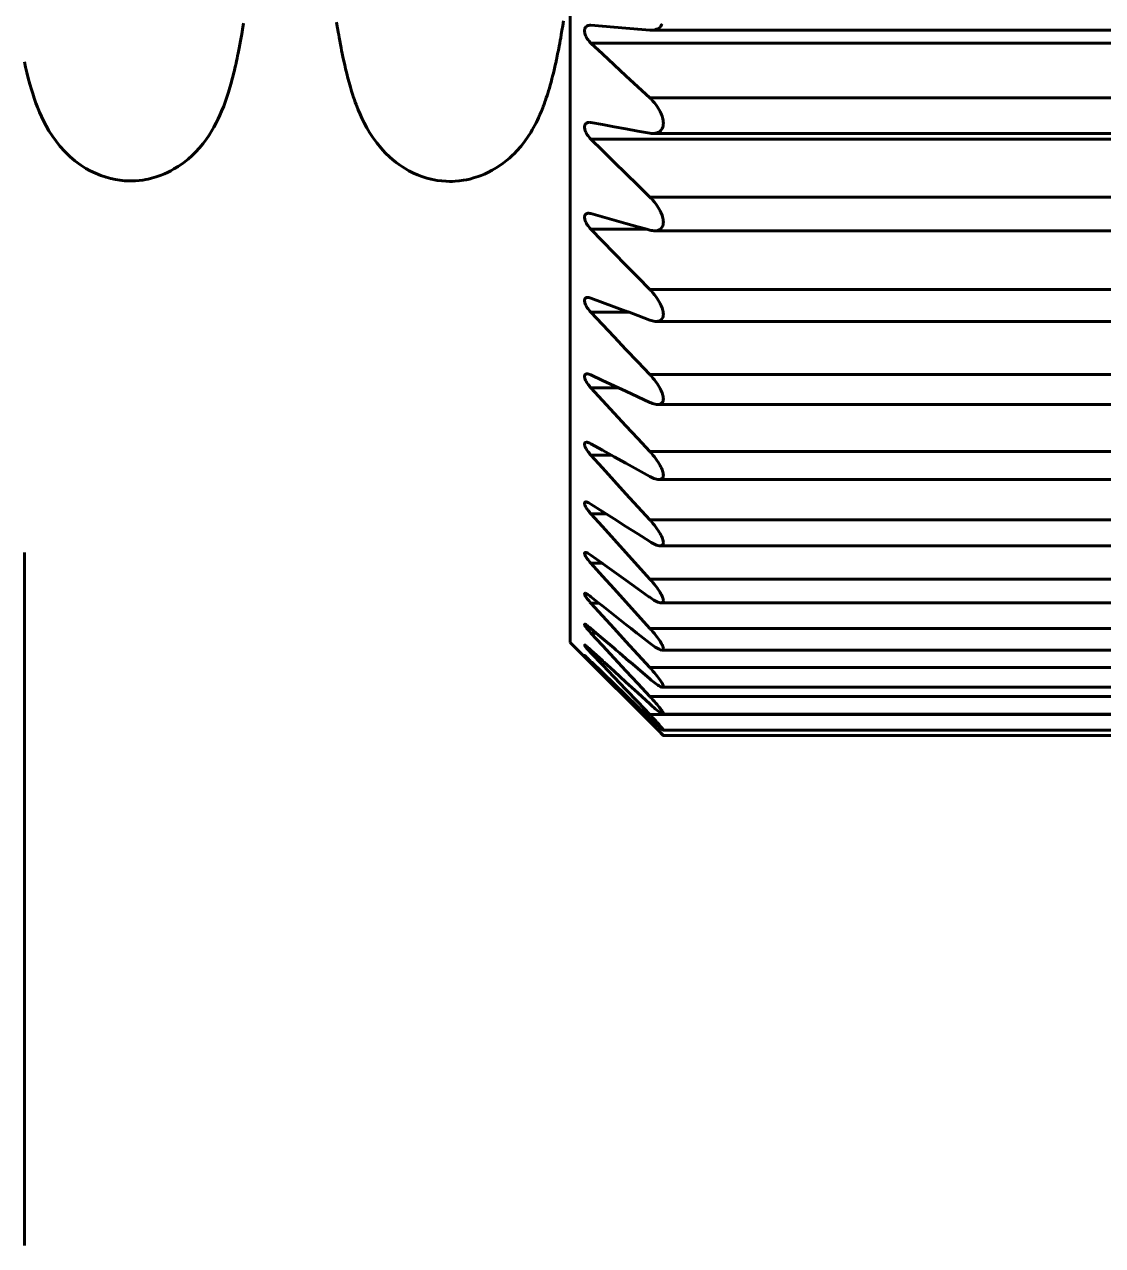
# Model space of a CAD drawing. Header units: millimetres. Extents: x 15 to 415, y 5 to 292.
# Drawn here: x 120.37 to 125.04, y 54.22 to 59.51 of the extents above; entities that cross this region are included whole.
import ezdxf

# ---------------------------------------------------------------- set-up
doc = ezdxf.new("R2010")
doc.units = ezdxf.units.MM
doc.layers.add('Annotations', color=7, linetype='Continuous')
doc.layers.add('Geometries', color=7, linetype='Continuous')
doc.styles.add('Shapr4', font='txt', dxfattribs={"height": 3.3495})
doc.dimstyles.new('ISO-25', dxfattribs={"dimtxt": 2.5, "dimasz": 2.5, "dimexe": 1.25, "dimexo": 0.625, "dimtad": 1, "dimtxsty": 'Standard', "dimcen": 2.5, "dimadec": 0, "dimazin": 0, "dimtfac": 1, "dimtmove": 0, "dimatfit": 3, "dimfxl": 1, "dimarcsym": 0})

# ---------------------------------------------------------------- blocks, each defined once
blk = doc.blocks.new('*D4')
at = {"layer": 'Annotations', "color": 0, "linetype": 'Continuous', "lineweight": 15}
for p, q in [((105.5277, 147.7639), (154.7628, 147.7639)), ((153.5128, 145.2639), (153.5128, 25.74)), ((88.3854, 23.24), (154.7628, 23.24))]:
    blk.add_line(p, q, dxfattribs=at)
at = {"layer": 'Annotations', "color": 0}
for points in [[(153.9295, 145.2639), (153.0961, 145.2639), (153.5128, 147.7639)], [(153.0961, 25.74), (153.9295, 25.74), (153.5128, 23.24)]]:
    blk.add_solid(points, dxfattribs=at)
at = {"layer": 'Defpoints', "color": 0}
for p in [(104.9027, 147.7639), (87.7604, 23.24), (153.5128, 23.24)]:
    blk.add_point(p, dxfattribs=at)
at = {"layer": 'Annotations', "color": 0, "lineweight": 15, "insert": (150.8191, 80.8075), "char_height": 3.3495, "attachment_point": 5, "rotation": 90, "style": 'Shapr4'}
blk.add_mtext('\\A1;124,52', dxfattribs=at)

msp = doc.modelspace()

# ---------------------------------------------------------------- linework, layer by layer
at = {"layer": 'Geometries', "linetype": 'Continuous', "lineweight": 40}
for p, q in [((122.7343, 59.7135), (122.7343, 56.832)), ((122.8195, 59.5037), (122.8206, 59.5037)), ((122.8206, 59.5037), (122.8239, 59.5036)), ((123.0853, 59.4822), (123.0851, 59.4822)), ((123.0871, 59.4822), (123.0853, 59.4822)), ((123.0853, 59.4822), (127.3808, 59.4822)), ((122.8239, 59.4268), (127.6422, 59.4268)), ((123.0786, 59.189), (123.0851, 59.1828)), ((127.3875, 59.189), (123.0786, 59.189)), ((122.8153, 59.0834), (122.8169, 59.0835)), ((122.8169, 59.0835), (122.818, 59.0834)), ((122.8239, 59.0104), (127.6422, 59.0104)), ((123.0929, 59.0352), (123.0914, 59.0352)), ((123.0929, 59.0352), (127.3732, 59.0352)), ((123.0938, 59.0352), (123.0929, 59.0352)), ((123.0786, 58.76), (123.0851, 58.7534)), ((127.3875, 58.76), (123.0786, 58.76)), ((122.8113, 58.6897), (122.8133, 58.6898)), ((122.8133, 58.6898), (122.8135, 58.6898)), ((122.8239, 58.6208), (123.0654, 58.6208)), ((123.0654, 58.6208), (123.0786, 58.6171)), ((123.1001, 58.6139), (127.366, 58.6139)), ((123.0786, 58.3597), (123.0851, 58.3529)), ((127.3875, 58.3597), (123.0786, 58.3597)), ((122.8097, 58.3258), (122.8101, 58.3258)), ((122.8239, 58.2611), (122.989, 58.2611)), ((123.1068, 58.2218), (123.1062, 58.2218)), ((123.1067, 58.2218), (127.3594, 58.2218)), ((122.8065, 57.9945), (122.8071, 57.9945)), ((123.0786, 57.9915), (123.0851, 57.9844)), ((127.3875, 57.9915), (123.0786, 57.9915)), ((122.8239, 57.9341), (122.9433, 57.9341)), ((123.1129, 57.862), (123.1122, 57.862)), ((123.1129, 57.862), (127.3532, 57.862)), ((122.8239, 57.6426), (122.9126, 57.6426)), ((123.0786, 57.6581), (123.0851, 57.651)), ((127.3875, 57.6581), (123.0786, 57.6581)), ((123.1184, 57.5373), (123.1172, 57.5373)), ((123.1184, 57.5373), (127.3476, 57.5373)), ((122.8017, 57.4403), (122.8021, 57.4403)), ((122.8021, 57.4403), (122.8034, 57.4402)), ((122.8239, 57.3888), (122.8901, 57.3888)), ((123.0786, 57.3624), (123.0851, 57.3552)), ((127.3875, 57.3624), (123.0786, 57.3624)), ((123.1233, 57.2505), (123.1231, 57.2505)), ((123.1254, 57.2506), (123.1233, 57.2505)), ((123.1233, 57.2505), (127.3428, 57.2505)), ((120.373, 57.2214), (120.373, 54.2214)), ((122.7989, 57.2217), (122.8002, 57.2218)), ((122.8002, 57.2218), (122.8009, 57.2218)), ((122.8239, 57.2099), (122.8728, 57.1748)), ((122.8239, 57.1748), (122.8728, 57.1748)), ((123.0786, 57.1067), (123.0851, 57.0995)), ((127.3875, 57.1067), (123.0786, 57.1067)), ((122.798, 57.0448), (122.7986, 57.0449)), ((122.8239, 57.0299), (122.8587, 57.0023)), ((122.8239, 57.0023), (122.8588, 57.0023)), ((123.0751, 57.03), (123.0786, 57.0275)), ((123.1275, 57.0037), (123.1267, 57.0038)), ((123.1274, 57.0037), (127.3386, 57.0037)), ((123.1296, 57.0039), (123.1275, 57.0037)), ((122.8239, 56.8926), (122.847, 56.8728)), ((122.9975, 56.8927), (123.0228, 56.8728)), ((123.0786, 56.8931), (123.0851, 56.8859)), ((127.3875, 56.8931), (123.0786, 56.8931)), ((123.1372, 56.4291), (122.7343, 56.832)), ((122.8239, 56.8727), (122.8471, 56.8727)), ((122.7961, 56.7758), (122.7963, 56.7758)), ((122.7966, 56.821), (122.7967, 56.821)), ((122.8239, 56.7991), (122.8369, 56.7872)), ((122.8239, 56.7871), (122.837, 56.7871)), ((122.9328, 56.7992), (122.9468, 56.7872)), ((123.1305, 56.7991), (123.13, 56.7991)), ((123.1309, 56.7991), (123.1305, 56.7991)), ((123.1322, 56.7992), (123.1309, 56.7991)), ((123.1309, 56.7991), (127.3352, 56.7991)), ((122.8239, 56.7502), (122.828, 56.7462)), ((122.8239, 56.7462), (122.828, 56.7462)), ((122.8772, 56.7502), (122.8815, 56.7462)), ((122.9947, 56.7462), (122.99, 56.7502)), ((123.0786, 56.7233), (123.0851, 56.7161)), ((127.3875, 56.7233), (123.0786, 56.7233)), ((123.1337, 56.6382), (123.133, 56.6382)), ((123.1336, 56.6382), (127.3324, 56.6382)), ((123.1342, 56.6382), (123.1337, 56.6382)), ((123.0786, 56.5986), (123.0851, 56.5916)), ((127.3875, 56.5986), (123.0786, 56.5986)), ((123.0786, 56.5201), (123.0851, 56.5133)), ((127.3875, 56.5201), (123.0786, 56.5201)), ((123.1356, 56.5223), (123.1348, 56.5224)), ((123.1358, 56.5223), (123.1356, 56.5223)), ((123.1356, 56.5223), (127.3305, 56.5223)), ((123.0786, 56.4884), (123.0947, 56.4884)), ((123.1368, 56.4524), (123.1362, 56.4526)), ((123.1368, 56.4524), (127.3293, 56.4524)), ((123.137, 56.4293), (123.1372, 56.4291)), ((123.1372, 56.4291), (127.3289, 56.4291))]:
    msp.add_line(p, q, dxfattribs=at)
at = {"layer": 'Geometries', "linetype": 'Continuous', "lineweight": 40, "flags": 128}
for points in [[(121.7233, 59.5177), (121.7265, 59.4982), (121.7289, 59.4841), (121.7308, 59.4733), (121.7326, 59.4629), (121.7347, 59.4513), (121.7375, 59.436), (121.7404, 59.4204), (121.7431, 59.4062), (121.7454, 59.3947), (121.7481, 59.3811), (121.751, 59.3671), (121.7551, 59.3482), (121.7587, 59.3317), (121.7626, 59.3148), (121.7673, 59.2955), (121.7726, 59.2747), (121.7778, 59.2552), (121.7833, 59.2356), (121.7886, 59.2178), (121.7938, 59.2015), (121.7958, 59.1952), (121.798, 59.1887), (121.8009, 59.1802), (121.8045, 59.1703), (121.8081, 59.1602), (121.811, 59.1528), (121.8168, 59.138), (121.8252, 59.1182), (121.8328, 59.1014), (121.8423, 59.082), (121.8545, 59.0592), (121.8661, 59.0394), (121.8802, 59.0176), (121.897, 58.9944), (121.9157, 58.9714), (121.9338, 58.9518), (121.9542, 58.9322), (121.9655, 58.9224), (121.9806, 58.9103), (121.9956, 58.8993), (122.0081, 58.8909), (122.0207, 58.8831), (122.0362, 58.8742), (122.0566, 58.8639), (122.0739, 58.8563), (122.0927, 58.8491), (122.1139, 58.8423), (122.1323, 58.8374), (122.1453, 58.8346), (122.1592, 58.8321), (122.1785, 58.8296), (122.1974, 58.8282), (122.2127, 58.8277), (122.2243, 58.8279), (122.2365, 58.8284), (122.2532, 58.8299), (122.2722, 58.8325), (122.2861, 58.835), (122.2995, 58.838), (122.3164, 58.8425), (122.3356, 58.8487), (122.349, 58.8537), (122.363, 58.8595), (122.3775, 58.8661), (122.3963, 58.8759), (122.4134, 58.8858), (122.43, 58.8966), (122.4442, 58.9067), (122.4588, 58.9181), (122.4711, 58.9284), (122.4834, 58.9397), (122.4928, 58.9488), (122.5025, 58.9589), (122.5217, 58.9808), (122.5379, 59.0017), (122.5512, 59.0206), (122.5634, 59.0398), (122.5698, 59.0505), (122.5756, 59.0607), (122.5813, 59.0712), (122.5865, 59.0812), (122.5921, 59.0927), (122.5967, 59.1024), (122.6004, 59.1104), (122.6033, 59.1168), (122.606, 59.1232), (122.6096, 59.1316), (122.6129, 59.1397), (122.6154, 59.1462), (122.6175, 59.1516), (122.62, 59.1583), (122.623, 59.1662), (122.6251, 59.1721), (122.6276, 59.1792), (122.6309, 59.189), (122.6343, 59.1992), (122.6372, 59.2083), (122.6409, 59.2203), (122.6443, 59.2319), (122.6479, 59.2445), (122.6516, 59.2579), (122.6553, 59.2718), (122.6583, 59.2838), (122.6613, 59.2956), (122.6646, 59.3097), (122.668, 59.324), (122.6708, 59.3367), (122.6719, 59.3414), (122.6728, 59.3456), (122.6736, 59.3494), (122.6748, 59.3547), (122.6763, 59.3622), (122.6782, 59.3711), (122.6799, 59.3795), (122.6811, 59.3853), (122.6821, 59.3905), (122.6832, 59.3957), (122.6847, 59.4035), (122.6866, 59.4136), (122.6891, 59.4265), (122.6913, 59.4384), (122.693, 59.4479), (122.6958, 59.4633), (122.6987, 59.4804), (122.7022, 59.5009), (122.7059, 59.5235)], [(120.3726, 59.3458), (120.378, 59.3221), (120.3834, 59.2991), (120.3898, 59.2741), (120.3967, 59.2487), (120.4032, 59.2261), (120.4087, 59.2085), (120.4156, 59.1874), (120.423, 59.1667), (120.4299, 59.1487), (120.4386, 59.1273), (120.4468, 59.1089), (120.4572, 59.0872), (120.4668, 59.0688), (120.4792, 59.0472), (120.4942, 59.0235), (120.5098, 59.0014), (120.526, 58.9809), (120.5473, 58.9571), (120.5697, 58.9353), (120.5915, 58.9168), (120.6163, 58.8985), (120.6388, 58.8842), (120.6568, 58.8741), (120.6799, 58.8629), (120.7037, 58.8532), (120.7261, 58.8456), (120.7463, 58.8401), (120.7673, 58.8356), (120.7854, 58.8327), (120.806, 58.8306), (120.8275, 58.8297), (120.8404, 58.8298), (120.8539, 58.8304), (120.87, 58.8318), (120.8857, 58.8338), (120.8979, 58.836), (120.9085, 58.8381), (120.9231, 58.8416), (120.9435, 58.8476), (120.964, 58.8548), (120.9794, 58.8611), (120.9915, 58.8666), (121.0063, 58.874), (121.02, 58.8815), (121.0378, 58.8924), (121.0606, 58.9081), (121.0813, 58.9244), (121.0992, 58.9403), (121.1138, 58.9547), (121.1305, 58.9728), (121.1458, 58.9913), (121.1593, 59.0094), (121.1724, 59.0285), (121.183, 59.0455), (121.1931, 59.0629), (121.203, 59.0813), (121.2116, 59.0987), (121.2187, 59.1141), (121.226, 59.1311), (121.2351, 59.1537), (121.2414, 59.1706), (121.2488, 59.192), (121.256, 59.2141), (121.2619, 59.2337), (121.2672, 59.2523), (121.2723, 59.2713), (121.2745, 59.2799), (121.2764, 59.2876), (121.2775, 59.292), (121.2792, 59.299), (121.2815, 59.3083), (121.2836, 59.3174), (121.286, 59.328), (121.2887, 59.3401), (121.2908, 59.3499), (121.293, 59.36), (121.2954, 59.3713), (121.2978, 59.3833), (121.3021, 59.4052), (121.308, 59.4367), (121.3131, 59.4649), (121.3166, 59.4855), (121.3212, 59.5132)], [(122.8195, 59.4312), (122.8157, 59.4354), (122.8118, 59.4402), (122.8082, 59.4453), (122.8054, 59.4498), (122.8028, 59.4545), (122.8006, 59.4594), (122.799, 59.4634), (122.7978, 59.4676), (122.7968, 59.4717), (122.7963, 59.4757), (122.7961, 59.4796), (122.7963, 59.4833), (122.7969, 59.4864), (122.7977, 59.4893), (122.7988, 59.4919), (122.8011, 59.4954), (122.8038, 59.4983), (122.8072, 59.5006), (122.8109, 59.5022), (122.8149, 59.5032), (122.8193, 59.5037), (122.8195, 59.5037)], [(122.8239, 59.5036), (122.8737, 59.4994), (122.9241, 59.4952), (122.9751, 59.491), (123.0265, 59.4867), (123.0786, 59.4824)], [(123.0851, 59.4822), (123.0847, 59.4822), (123.0786, 59.4824)], [(123.0914, 59.4824), (123.0908, 59.4824), (123.0871, 59.4822)], [(123.1326, 59.5102), (123.1299, 59.5049), (123.1267, 59.5002), (123.123, 59.4961), (123.1184, 59.4921), (123.1134, 59.4888), (123.108, 59.4862), (123.1023, 59.4843), (123.0966, 59.4831), (123.0914, 59.4824)], [(122.8239, 59.4268), (122.8197, 59.4309), (122.8195, 59.4312)], [(123.0786, 59.189), (123.0265, 59.2374), (122.9751, 59.2854), (122.9241, 59.3329), (122.8737, 59.3801), (122.8239, 59.4268)], [(123.0851, 59.1828), (123.0854, 59.1825), (123.092, 59.1755), (123.0984, 59.1681), (123.1046, 59.1604), (123.1104, 59.1523), (123.115, 59.1454), (123.1193, 59.1382), (123.1232, 59.1309), (123.1268, 59.1234), (123.1294, 59.1171), (123.1317, 59.1108), (123.1336, 59.1045), (123.1352, 59.0982), (123.1363, 59.092), (123.137, 59.0859), (123.1372, 59.08), (123.137, 59.0744), (123.1361, 59.0682), (123.1346, 59.0625), (123.1326, 59.0573), (123.1299, 59.0525), (123.1267, 59.0484), (123.123, 59.0449), (123.1184, 59.0416), (123.1134, 59.039), (123.108, 59.0371), (123.1023, 59.0359), (123.0966, 59.0353), (123.0938, 59.0352)], [(122.8195, 59.015), (122.8157, 59.0194), (122.8118, 59.0244), (122.8082, 59.0295), (122.8054, 59.0341), (122.8028, 59.0388), (122.8006, 59.0435), (122.799, 59.0476), (122.7978, 59.0516), (122.7968, 59.0555), (122.7963, 59.0594), (122.7961, 59.0631), (122.7963, 59.0666), (122.7969, 59.0694), (122.7977, 59.072), (122.7988, 59.0744), (122.8011, 59.0775), (122.8038, 59.0799), (122.8072, 59.0817), (122.8109, 59.0829), (122.8149, 59.0834), (122.8153, 59.0834)], [(122.818, 59.0834), (122.8193, 59.0834), (122.8239, 59.0828)], [(122.8239, 59.0828), (122.8737, 59.0737), (122.9241, 59.0645), (122.9751, 59.0553), (123.0265, 59.0459), (123.0786, 59.0365)], [(122.8239, 59.0104), (122.8197, 59.0148), (122.8195, 59.015)], [(123.0786, 58.76), (123.0265, 58.811), (122.9751, 58.8615), (122.9241, 58.9116), (122.8737, 58.9612), (122.8239, 59.0104)], [(123.0914, 59.0352), (123.0908, 59.0352), (123.0847, 59.0356), (123.0786, 59.0365)], [(123.0851, 58.7534), (123.0854, 58.7531), (123.092, 58.7459), (123.0984, 58.7383), (123.1046, 58.7304), (123.1104, 58.7221), (123.115, 58.7152), (123.1193, 58.708), (123.1232, 58.7007), (123.1268, 58.6933), (123.1294, 58.6871), (123.1317, 58.6809), (123.1336, 58.6748), (123.1352, 58.6688), (123.1363, 58.6628), (123.137, 58.657), (123.1372, 58.6515), (123.137, 58.6463), (123.1361, 58.6406), (123.1346, 58.6354), (123.1326, 58.6307), (123.1299, 58.6266), (123.1267, 58.623), (123.123, 58.6201), (123.1184, 58.6175), (123.1134, 58.6157), (123.108, 58.6145), (123.1035, 58.614)], [(122.8195, 58.6256), (122.8157, 58.6301), (122.8118, 58.6351), (122.8082, 58.6403), (122.8054, 58.6449), (122.8028, 58.6495), (122.8006, 58.6542), (122.799, 58.6581), (122.7978, 58.662), (122.7968, 58.6658), (122.7963, 58.6694), (122.7961, 58.6729), (122.7963, 58.6761), (122.7969, 58.6787), (122.7977, 58.681), (122.7988, 58.6831), (122.8011, 58.6857), (122.8038, 58.6877), (122.8072, 58.689), (122.8109, 58.6897), (122.8113, 58.6897)], [(122.8135, 58.6898), (122.8149, 58.6897), (122.8193, 58.6892), (122.8239, 58.6882)], [(122.8239, 58.6882), (122.8737, 58.6742), (122.9241, 58.6601), (122.9751, 58.6459), (123.0265, 58.6316), (123.0654, 58.6208)], [(122.8239, 58.6208), (122.8197, 58.6253), (122.8195, 58.6256)], [(123.0786, 58.3597), (123.0265, 58.4129), (122.9751, 58.4656), (122.9241, 58.5178), (122.8737, 58.5695), (122.8239, 58.6208)], [(123.1001, 58.6139), (123.0966, 58.614), (123.0908, 58.6146), (123.0847, 58.6156), (123.0786, 58.6171)], [(123.1035, 58.614), (123.1023, 58.614), (123.1001, 58.6139)], [(122.8195, 58.2659), (122.8157, 58.2706), (122.8118, 58.2756), (122.8082, 58.2808), (122.8054, 58.2853), (122.8028, 58.2899), (122.8006, 58.2945), (122.799, 58.2982), (122.7978, 58.302), (122.7968, 58.3055), (122.7963, 58.309), (122.7961, 58.3122), (122.7963, 58.3151), (122.7969, 58.3174), (122.7977, 58.3194), (122.7988, 58.3212), (122.8011, 58.3233), (122.8038, 58.3248), (122.8072, 58.3256), (122.8097, 58.3258)], [(122.8101, 58.3258), (122.8109, 58.3258), (122.8113, 58.3258)], [(122.8113, 58.3258), (122.8149, 58.3254), (122.8193, 58.3244), (122.8239, 58.3229)], [(122.8239, 58.3229), (122.8737, 58.3042), (122.9241, 58.2853), (122.9751, 58.2663), (122.9889, 58.2611)], [(123.0851, 58.3529), (123.0854, 58.3526), (123.092, 58.3451), (123.0984, 58.3374), (123.1046, 58.3293), (123.1104, 58.321), (123.115, 58.3141), (123.1193, 58.3069), (123.1232, 58.2997), (123.1268, 58.2924), (123.1294, 58.2865), (123.1317, 58.2805), (123.1336, 58.2746), (123.1352, 58.2688), (123.1363, 58.2632), (123.137, 58.2578), (123.1372, 58.2526), (123.137, 58.2478), (123.1361, 58.2426), (123.1346, 58.238), (123.1326, 58.234), (123.1299, 58.2304), (123.1267, 58.2276), (123.123, 58.2253), (123.1184, 58.2234), (123.1134, 58.2223), (123.1092, 58.2219)], [(122.8239, 58.2611), (122.8197, 58.2657), (122.8195, 58.2659)], [(123.0786, 57.9915), (123.0265, 58.0463), (122.9751, 58.1007), (122.9241, 58.1547), (122.8737, 58.2081), (122.8239, 58.2611)], [(122.9889, 58.2611), (123.0265, 58.2471), (123.0786, 58.2277)], [(123.1062, 58.2218), (123.1023, 58.222), (123.0966, 58.2227), (123.0908, 58.2239), (123.0847, 58.2256), (123.0786, 58.2277)], [(123.1092, 58.2219), (123.108, 58.2218), (123.1068, 58.2218)], [(122.8195, 57.9391), (122.8157, 57.9437), (122.8118, 57.9488), (122.8082, 57.954), (122.8054, 57.9584), (122.8028, 57.9628), (122.8006, 57.9673), (122.799, 57.9709), (122.7978, 57.9744), (122.7968, 57.9777), (122.7963, 57.9809), (122.7961, 57.9838), (122.7963, 57.9864), (122.7969, 57.9884), (122.7977, 57.9902), (122.7988, 57.9916), (122.8011, 57.9932), (122.8038, 57.9942), (122.8065, 57.9945)], [(122.8071, 57.9945), (122.8072, 57.9945), (122.8076, 57.9945)], [(122.8076, 57.9945), (122.8109, 57.9942), (122.8149, 57.9933), (122.8193, 57.9918), (122.8239, 57.9899)], [(122.8239, 57.9899), (122.8737, 57.9666), (122.9241, 57.9431), (122.9433, 57.9341)], [(122.8239, 57.9341), (122.8197, 57.9388), (122.8195, 57.9391)], [(123.0786, 57.6581), (123.0265, 57.7143), (122.9751, 57.77), (122.9241, 57.8252), (122.8737, 57.8799), (122.8239, 57.9341)], [(122.9433, 57.9341), (122.9751, 57.9193), (123.0265, 57.8954), (123.0786, 57.8712)], [(123.0851, 57.9844), (123.0854, 57.9841), (123.092, 57.9765), (123.0984, 57.9686), (123.1046, 57.9605), (123.1104, 57.9523), (123.115, 57.9453), (123.1193, 57.9383), (123.1232, 57.9312), (123.1268, 57.9242), (123.1294, 57.9184), (123.1317, 57.9127), (123.1336, 57.907), (123.1352, 57.9016), (123.1363, 57.8963), (123.137, 57.8913), (123.1372, 57.8866), (123.137, 57.8823), (123.1361, 57.8777), (123.1346, 57.8736), (123.1326, 57.8702), (123.1299, 57.8673), (123.1267, 57.8651), (123.123, 57.8635), (123.1184, 57.8624), (123.1141, 57.862)], [(123.1122, 57.862), (123.108, 57.8622), (123.1023, 57.8631), (123.0966, 57.8645), (123.0908, 57.8663), (123.0847, 57.8686), (123.0786, 57.8712)], [(123.1141, 57.862), (123.1134, 57.862), (123.1129, 57.862)], [(122.8195, 57.6476), (122.8157, 57.6523), (122.8118, 57.6573), (122.8082, 57.6624), (122.8054, 57.6667), (122.8028, 57.671), (122.8006, 57.6752), (122.799, 57.6786), (122.7978, 57.6819), (122.7968, 57.685), (122.7963, 57.6878), (122.7961, 57.6904), (122.7963, 57.6927), (122.7969, 57.6944), (122.7977, 57.6958), (122.7988, 57.6969), (122.8011, 57.6981), (122.8034, 57.6985)], [(122.8034, 57.6985), (122.8038, 57.6985), (122.8044, 57.6985)], [(122.8044, 57.6985), (122.8072, 57.6983), (122.8109, 57.6975), (122.8149, 57.6962), (122.8193, 57.6942), (122.8239, 57.6918)], [(122.8239, 57.6918), (122.8737, 57.6641), (122.9125, 57.6426)], [(122.8239, 57.6426), (122.8197, 57.6473), (122.8195, 57.6476)], [(123.0786, 57.3624), (123.0265, 57.4195), (122.9751, 57.476), (122.9241, 57.532), (122.8737, 57.5875), (122.8239, 57.6426)], [(122.9125, 57.6426), (122.9241, 57.6361), (122.9751, 57.6079), (123.0265, 57.5795), (123.0786, 57.5507)], [(123.0851, 57.651), (123.0854, 57.6507), (123.092, 57.6429), (123.0984, 57.635), (123.1046, 57.6269), (123.1104, 57.6187), (123.115, 57.6119), (123.1193, 57.605), (123.1232, 57.5982), (123.1268, 57.5914), (123.1294, 57.5858), (123.1317, 57.5804), (123.1336, 57.5751), (123.1352, 57.5701), (123.1363, 57.5652), (123.137, 57.5606), (123.1372, 57.5564), (123.137, 57.5525), (123.1361, 57.5485), (123.1346, 57.5451), (123.1326, 57.5424), (123.1299, 57.5402), (123.1267, 57.5386), (123.123, 57.5377), (123.1188, 57.5373)], [(123.1172, 57.5373), (123.1134, 57.5377), (123.108, 57.5386), (123.1023, 57.5402), (123.0966, 57.5422), (123.0908, 57.5446), (123.0847, 57.5475), (123.0786, 57.5507)], [(123.1188, 57.5373), (123.1184, 57.5373), (123.1184, 57.5373)], [(122.8195, 57.3938), (122.8157, 57.3984), (122.8118, 57.4034), (122.8082, 57.4083), (122.8054, 57.4125), (122.8028, 57.4166), (122.8006, 57.4206), (122.799, 57.4238), (122.7978, 57.4268), (122.7968, 57.4296), (122.7963, 57.4322), (122.7961, 57.4344), (122.7963, 57.4364), (122.7969, 57.4377), (122.7977, 57.4388), (122.7988, 57.4396), (122.8011, 57.4402), (122.8017, 57.4403)], [(122.8034, 57.4402), (122.8038, 57.4402), (122.8072, 57.4394), (122.8109, 57.4381), (122.8149, 57.4363), (122.8193, 57.434), (122.8239, 57.4312)], [(122.8239, 57.4312), (122.8737, 57.3992), (122.8901, 57.3888)], [(122.8239, 57.3888), (122.8197, 57.3935), (122.8195, 57.3938)], [(123.0786, 57.1067), (123.0265, 57.1642), (122.9751, 57.2211), (122.9241, 57.2775), (122.8737, 57.3334), (122.8239, 57.3888)], [(122.8901, 57.3888), (122.9241, 57.367), (122.9751, 57.3346), (123.0265, 57.3018), (123.0786, 57.2687)], [(123.0851, 57.3552), (123.0854, 57.3549), (123.092, 57.3471), (123.0984, 57.3392), (123.1046, 57.3312), (123.1104, 57.3231), (123.115, 57.3165), (123.1193, 57.3098), (123.1232, 57.3032), (123.1268, 57.2967), (123.1294, 57.2915), (123.1317, 57.2864), (123.1336, 57.2815), (123.1352, 57.2768), (123.1363, 57.2724), (123.137, 57.2683), (123.1372, 57.2646), (123.137, 57.2613), (123.1361, 57.2579), (123.1346, 57.2552), (123.1326, 57.2531), (123.1299, 57.2516), (123.1267, 57.2507), (123.1254, 57.2506)], [(123.1231, 57.2505), (123.123, 57.2505), (123.1184, 57.2509), (123.1134, 57.252), (123.108, 57.2536), (123.1023, 57.2559), (123.0966, 57.2585), (123.0908, 57.2615), (123.0847, 57.2649), (123.0786, 57.2687)], [(122.8195, 57.1798), (122.8157, 57.1843), (122.8118, 57.1892), (122.8082, 57.194), (122.8054, 57.1979), (122.8028, 57.2018), (122.8006, 57.2056), (122.799, 57.2085), (122.7978, 57.2112), (122.7968, 57.2137), (122.7963, 57.216), (122.7961, 57.2179), (122.7963, 57.2194), (122.7969, 57.2205), (122.7977, 57.2212), (122.7988, 57.2216), (122.7989, 57.2217)], [(122.8009, 57.2218), (122.8011, 57.2217), (122.8038, 57.2212), (122.8072, 57.2199), (122.8109, 57.2182), (122.8149, 57.2159), (122.8193, 57.2131), (122.8239, 57.2099)], [(122.8239, 57.1748), (122.8197, 57.1795), (122.8195, 57.1798)], [(123.0786, 56.8931), (123.0265, 56.9505), (122.9751, 57.0073), (122.9241, 57.0636), (122.8737, 57.1194), (122.8239, 57.1748)], [(122.8728, 57.1748), (122.8737, 57.1741), (122.9241, 57.1379), (122.9751, 57.1014), (123.0265, 57.0646), (123.0751, 57.03)], [(123.0851, 57.0995), (123.0854, 57.0992), (123.092, 57.0914), (123.0984, 57.0836), (123.1046, 57.0757), (123.1104, 57.0679), (123.115, 57.0615), (123.1193, 57.0551), (123.1232, 57.0488), (123.1268, 57.0427), (123.1294, 57.0378), (123.1317, 57.0331), (123.1336, 57.0286), (123.1352, 57.0243), (123.1363, 57.0204), (123.137, 57.0168), (123.1372, 57.0136), (123.137, 57.0108), (123.1361, 57.0082), (123.1346, 57.0061), (123.1326, 57.0047), (123.1299, 57.0039), (123.1296, 57.0039)], [(122.8195, 57.0072), (122.8157, 57.0117), (122.8118, 57.0164), (122.8082, 57.021), (122.8054, 57.0247), (122.8028, 57.0284), (122.8006, 57.0318), (122.799, 57.0345), (122.7978, 57.0369), (122.7968, 57.0391), (122.7963, 57.041), (122.7961, 57.0425), (122.7963, 57.0437), (122.7969, 57.0444), (122.7977, 57.0448), (122.798, 57.0448)], [(122.7986, 57.0449), (122.7988, 57.0448), (122.7989, 57.0448)], [(122.7989, 57.0448), (122.8011, 57.0444), (122.8038, 57.0433), (122.8072, 57.0416), (122.8109, 57.0394), (122.8149, 57.0367), (122.8193, 57.0335), (122.8239, 57.0299)], [(122.8239, 57.0023), (122.8197, 57.007), (122.8195, 57.0072)], [(123.0786, 56.7233), (123.0265, 56.7801), (122.9751, 56.8364), (122.9241, 56.8922), (122.8737, 56.9475), (122.8239, 57.0023)], [(122.8587, 57.0023), (122.8737, 56.9904), (122.9241, 56.9506), (122.9751, 56.9104), (122.9975, 56.8927)], [(123.1267, 57.0038), (123.1267, 57.0038), (123.123, 57.0042), (123.1184, 57.0053), (123.1134, 57.0071), (123.108, 57.0095), (123.1023, 57.0124), (123.0966, 57.0156), (123.0908, 57.0192), (123.0847, 57.0232), (123.0786, 57.0275)], [(122.8195, 56.8776), (122.8157, 56.8819), (122.8118, 56.8864), (122.8082, 56.8907), (122.8054, 56.8942), (122.8028, 56.8976), (122.8006, 56.9007), (122.799, 56.9031), (122.7978, 56.9052), (122.7968, 56.907), (122.7963, 56.9085), (122.7961, 56.9097), (122.7963, 56.9105), (122.7968, 56.9108)], [(122.7968, 56.9108), (122.7969, 56.9108), (122.7974, 56.9109)], [(122.7974, 56.9109), (122.7977, 56.9109), (122.798, 56.9108)], [(122.798, 56.9108), (122.7988, 56.9106), (122.8011, 56.9096), (122.8038, 56.9081), (122.8072, 56.9059), (122.8109, 56.9032), (122.8149, 56.9001), (122.8193, 56.8965), (122.8239, 56.8926)], [(122.8239, 56.8727), (122.8197, 56.8773), (122.8195, 56.8776)], [(123.0851, 56.8859), (123.0854, 56.8856), (123.092, 56.8779), (123.0984, 56.8703), (123.1046, 56.8626), (123.1104, 56.855), (123.115, 56.8489), (123.1193, 56.8428), (123.1232, 56.8369), (123.1268, 56.8312), (123.1294, 56.8267), (123.1317, 56.8224), (123.1336, 56.8183), (123.1352, 56.8146), (123.1363, 56.8111), (123.137, 56.8081), (123.1372, 56.8054), (123.137, 56.8032), (123.1361, 56.8013), (123.1346, 56.7999), (123.1326, 56.7992), (123.1322, 56.7992)], [(123.0786, 56.5986), (123.0265, 56.6544), (122.9751, 56.7097), (122.9241, 56.7646), (122.8737, 56.8189), (122.8239, 56.8727)], [(122.847, 56.8728), (122.8737, 56.8498), (122.9241, 56.8066), (122.9328, 56.7992)], [(123.0228, 56.8728), (123.0265, 56.8698), (123.0786, 56.8289)], [(123.1298, 56.7991), (123.1267, 56.7997), (123.123, 56.8008), (123.1184, 56.8027), (123.1134, 56.8052), (123.108, 56.8083), (123.1023, 56.8118), (123.0966, 56.8156), (123.0908, 56.8197), (123.0847, 56.8242), (123.0786, 56.8289)], [(122.8195, 56.7918), (122.8157, 56.796), (122.8118, 56.8002), (122.8082, 56.8043), (122.8054, 56.8075), (122.8028, 56.8106), (122.8006, 56.8133), (122.799, 56.8154), (122.7978, 56.8172), (122.7968, 56.8187), (122.7963, 56.8198), (122.7961, 56.8206), (122.7963, 56.8209)], [(122.8195, 56.7507), (122.8157, 56.7546), (122.8118, 56.7586), (122.8082, 56.7624), (122.8054, 56.7653), (122.8028, 56.768), (122.8006, 56.7704), (122.799, 56.7721), (122.7978, 56.7736), (122.7968, 56.7747), (122.7963, 56.7754), (122.7961, 56.7758)], [(122.7961, 56.7758), (122.7961, 56.7758), (122.7961, 56.7758)], [(122.7963, 56.8209), (122.7963, 56.8209), (122.7966, 56.821)], [(122.7963, 56.7758), (122.7963, 56.7758), (122.7969, 56.7754), (122.7977, 56.7748), (122.7988, 56.7738), (122.8011, 56.7718), (122.8038, 56.7693), (122.8072, 56.7662), (122.8109, 56.7627), (122.8149, 56.7589), (122.8193, 56.7547), (122.8239, 56.7502)], [(122.7967, 56.821), (122.7969, 56.8209), (122.7977, 56.8206), (122.7988, 56.82), (122.8011, 56.8185), (122.8038, 56.8165), (122.8072, 56.8138), (122.8109, 56.8107), (122.8149, 56.8073), (122.8193, 56.8033), (122.8239, 56.7991)], [(122.8239, 56.7871), (122.8197, 56.7916), (122.8195, 56.7918)], [(123.0786, 56.5201), (123.0265, 56.5745), (122.9751, 56.6284), (122.9241, 56.6817), (122.8737, 56.7347), (122.8239, 56.7871)], [(122.8369, 56.7872), (122.8737, 56.7533), (122.8772, 56.7502)], [(122.9468, 56.7872), (122.9751, 56.763), (122.99, 56.7502)], [(123.13, 56.7991), (123.1299, 56.7991), (123.1298, 56.7991)], [(122.8239, 56.7462), (122.8197, 56.7504), (122.8195, 56.7507)], [(123.0786, 56.4884), (123.0265, 56.5409), (122.9751, 56.5929), (122.9241, 56.6444), (122.8737, 56.6955), (122.8239, 56.7462)], [(122.828, 56.7462), (122.8737, 56.7018), (122.9241, 56.6529), (122.9751, 56.6036), (123.0265, 56.5539), (123.0786, 56.5037)], [(122.8815, 56.7462), (122.9241, 56.7071), (122.9751, 56.6605), (123.0265, 56.6135), (123.0786, 56.566)], [(122.9947, 56.7462), (123.0265, 56.7191), (123.0786, 56.6747)], [(123.133, 56.6382), (123.1326, 56.6383), (123.1299, 56.6389), (123.1267, 56.6401), (123.123, 56.6419), (123.1184, 56.6446), (123.1134, 56.6478), (123.108, 56.6515), (123.1023, 56.6556), (123.0966, 56.6599), (123.0908, 56.6646), (123.0847, 56.6695), (123.0786, 56.6747)], [(123.0851, 56.7161), (123.0854, 56.7158), (123.092, 56.7084), (123.0984, 56.7009), (123.1046, 56.6935), (123.1104, 56.6862), (123.115, 56.6804), (123.1193, 56.6747), (123.1232, 56.6692), (123.1268, 56.664), (123.1294, 56.6599), (123.1317, 56.656), (123.1336, 56.6524), (123.1352, 56.6492), (123.1363, 56.6463), (123.137, 56.6438), (123.1372, 56.6418), (123.137, 56.6402), (123.1361, 56.6389), (123.1346, 56.6383), (123.1342, 56.6382)], [(123.1348, 56.5224), (123.1346, 56.5225), (123.1326, 56.5232), (123.1299, 56.5245), (123.1267, 56.5264), (123.123, 56.5289), (123.1184, 56.5322), (123.1134, 56.5361), (123.108, 56.5404), (123.1023, 56.5451), (123.0966, 56.55), (123.0908, 56.5551), (123.0847, 56.5604), (123.0786, 56.566)], [(123.0851, 56.5916), (123.0854, 56.5913), (123.092, 56.584), (123.0984, 56.5769), (123.1046, 56.5698), (123.1104, 56.5629), (123.115, 56.5575), (123.1193, 56.5522), (123.1232, 56.5471), (123.1268, 56.5424), (123.1294, 56.5387), (123.1317, 56.5354), (123.1336, 56.5323), (123.1352, 56.5296), (123.1363, 56.5273), (123.137, 56.5254), (123.1372, 56.5239), (123.137, 56.5229), (123.1361, 56.5224), (123.1358, 56.5223)], [(123.0851, 56.5133), (123.0854, 56.513), (123.092, 56.506), (123.0984, 56.4992), (123.1046, 56.4925), (123.1104, 56.4861), (123.115, 56.481), (123.1193, 56.4762), (123.1232, 56.4716), (123.1268, 56.4674), (123.1294, 56.4643), (123.1317, 56.4614), (123.1336, 56.4589), (123.1352, 56.4567), (123.1363, 56.455), (123.137, 56.4537), (123.1372, 56.4528), (123.137, 56.4524), (123.1368, 56.4524)], [(123.0947, 56.4884), (123.0908, 56.4921), (123.0847, 56.4978), (123.0786, 56.5037)], [(123.0786, 56.4884), (123.0842, 56.4828), (123.0896, 56.4773), (123.095, 56.4719), (123.1003, 56.4665), (123.1055, 56.4613), (123.1104, 56.4563), (123.1149, 56.4517), (123.1192, 56.4474), (123.1232, 56.4434), (123.1268, 56.4397), (123.1294, 56.4371), (123.1316, 56.4348), (123.1336, 56.4327), (123.1352, 56.4312), (123.1363, 56.43), (123.137, 56.4293)], [(123.1362, 56.4526), (123.1361, 56.4526), (123.1346, 56.4534), (123.1326, 56.4548), (123.1299, 56.4569), (123.1267, 56.4595), (123.123, 56.4625), (123.1184, 56.4666), (123.1134, 56.4711), (123.108, 56.476), (123.1023, 56.4813), (123.0966, 56.4866), (123.0947, 56.4884)]]:
    msp.add_lwpolyline(points, dxfattribs=at)

# ---------------------------------------------------------------- dimensions: what is measured, and where the dimension line sits
at = {"layer": 'Annotations', "linetype": 'Continuous', "lineweight": 15}
dim = msp.add_linear_dim(base=(153.5128, 23.24), p1=(104.9027, 147.7639), p2=(87.7604, 23.24), angle=90, dimstyle='ISO-25', override={"dimscale": 1, "dimgap": 0.7, "dimdec": 2, "dimlfac": 1, "dimrnd": 0.01, "dimzin": 8, "dimdsep": 44, "dimtxsty": 'Shapr4', "dimse1": 0, "dimse2": 0, "dimadec": 2, "dimtol": 0, "dimlim": 0, "dimtp": 0, "dimtm": 0, "dimtfac": 0.6, "dimtdec": 8, "dimfrac": 2, "dimtolj": 1, "dimlwd": 15, "dimlwe": 15}, dxfattribs=at)
dim.commit()
dim.dimension.update_dxf_attribs({"geometry": '*D4', "text_midpoint": (153.5128, 80.8075), "dimtype": 160})

doc.saveas('drawing.dxf')
